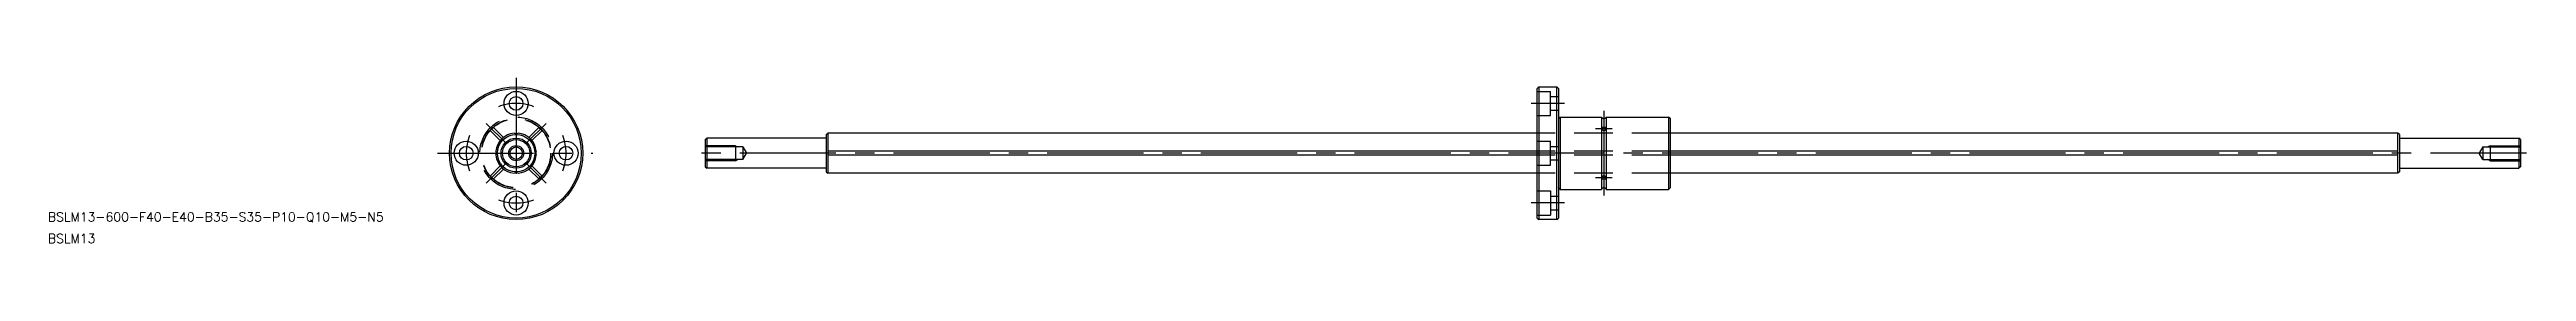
# Model space of a CAD drawing. Extents: x -154 to 665, y -30 to 25.
import ezdxf

# ---------------------------------------------------------------- set-up
doc = ezdxf.new("R2010")
doc.units = 0
doc.linetypes.add('CENTER', pattern=[50.8, 31.75, -6.35, 6.35, -6.35])
doc.linetypes.add('DASHED', pattern=[19.05, 12.7, -6.35])
doc.layers.get('0').update_dxf_attribs({"linetype": 'CONTINUOUS'})
doc.layers.add('CENTER', color=1, linetype='CENTER')
doc.styles.get("Standard").update_dxf_attribs({"font": 'txt.shx', "height": 3, "bigfont": 'bigfont.shx'})

# ---------------------------------------------------------------- blocks, each defined once
blk = doc.blocks.new('*U3')
at = {"color": 7, "linetype": 'CONTINUOUS'}
blk.add_text('BSLM13-600-F40-E40-B35-S35-P10-Q10-M5-N5', height=3, dxfattribs=at).set_placement((-154.75, -22.62))
blk = doc.blocks.new('*U4')
at = {"color": 7, "linetype": 'CONTINUOUS'}
blk.add_text('BSLM13', height=3, dxfattribs=at).set_placement((-154.75, -29.78))

msp = doc.modelspace()

# ---------------------------------------------------------------- linework, layer by layer
at = {"color": 7, "linetype": 'CONTINUOUS'}
for p, q in [((338.03, 22), (337.53, 21.5)), ((337.53, -21.5), (337.53, 21.5)), ((338.03, 22), (338.03, -22)), ((338.03, 22), (344.03, 22)), ((344.03, -22), (344.03, 22)), ((344.03, 22), (344.53, 21.5)), ((344.53, 21.5), (344.53, -21.5)), ((345.13, 12), (344.53, 11.4)), ((345.13, 12), (345.13, -12)), ((345.13, 12), (358.73, 12)), ((358.73, 12), (358.73, -12)), ((360.33, 12), (360.33, -12)), ((360.33, 12), (380.93, 12)), ((380.93, 12), (380.93, -12)), ((381.53, 11.4), (380.93, 12)), ((381.53, -11.4), (381.53, 11.4)), ((62.53, 4.5), (63.03, 5)), ((62.53, 4.5), (62.53, -4.5)), ((63.03, 5), (63.03, -5)), ((102.53, 5), (63.03, 5)), ((102.53, 6.2), (103, 6.67)), ((102.53, 6.2), (102.53, -6.2)), ((337.53, 6.67), (103, 6.67)), ((103.03, 6.67), (103.03, -6.67)), ((337.53, 0.66), (103.03, 0.66)), ((622.06, 6.67), (381.53, 6.67)), ((622.03, 0.66), (381.53, 0.66)), ((622.03, -6.67), (622.03, 6.67)), ((622.53, 6.2), (622.06, 6.67)), ((622.53, 6.2), (622.53, -6.2)), ((622.53, 5), (662.03, 5)), ((662.03, 5), (662.03, -5)), ((662.53, 4.5), (662.03, 5)), ((662.53, 4.5), (662.53, -4.5)), ((62.53, -4.5), (63.03, -5)), ((102.53, -5), (63.03, -5)), ((102.53, -6.2), (103, -6.67)), ((337.53, -6.67), (103, -6.67)), ((337.53, -0.66), (103.03, -0.66)), ((622.03, -0.66), (381.53, -0.66)), ((622.06, -6.67), (381.53, -6.67)), ((622.53, -6.2), (622.06, -6.67)), ((622.53, -5), (662.03, -5)), ((662.53, -4.5), (662.03, -5)), ((345.13, -12), (344.53, -11.4)), ((345.13, -12), (358.73, -12)), ((360.33, -12), (380.93, -12)), ((380.93, -12), (381.53, -11.4)), ((337.53, -21.5), (338.03, -22)), ((344.03, -22), (338.03, -22)), ((344.03, -22), (344.53, -21.5))]:
    msp.add_line(p, q, dxfattribs=at)
at = {"color": 3, "linetype": 'DASHED'}
for p, q in [((337.53, 20.5), (341.93, 20.5)), ((341.93, 12.5), (341.93, 20.5)), ((341.93, 18.75), (344.53, 18.75)), ((-4.18, 5.24), (-7.58, 8.64)), ((7.58, 8.64), (4.18, 5.24)), ((337.53, 12.5), (341.93, 12.5)), ((341.93, 14.25), (344.53, 14.25)), ((-5.24, 4.18), (-8.64, 7.58)), ((8.64, 7.58), (5.24, 4.18)), ((72.53, 2.5), (62.53, 2.5)), ((74.93, 2.07), (62.53, 2.07)), ((72.53, 2.5), (72.53, -2.5)), ((72.53, 2.5), (73.28, 2.07)), ((74.93, 2.07), (74.93, -2.07)), ((74.93, 2.07), (76.12, 0)), ((74.93, -2.07), (76.12, 0)), ((381.53, 6.67), (337.53, 6.67)), ((337.53, 4), (341.93, 4)), ((381.53, 0.66), (337.53, 0.66)), ((341.93, -4), (341.93, 4)), ((341.93, 2.25), (344.53, 2.25)), ((650.13, 2.07), (648.94, 0)), ((650.13, -2.07), (648.94, 0)), ((650.13, 2.07), (662.53, 2.07)), ((650.13, 2.07), (650.13, -2.07)), ((652.53, 2.5), (651.78, 2.07)), ((652.53, 2.5), (662.53, 2.5)), ((652.53, 2.5), (652.53, -2.5)), ((-5.24, -4.18), (-8.64, -7.58)), ((-4.18, -5.24), (-7.58, -8.64)), ((7.58, -8.64), (4.18, -5.24)), ((8.64, -7.58), (5.24, -4.18)), ((74.93, -2.07), (62.53, -2.07)), ((72.53, -2.5), (62.53, -2.5)), ((72.53, -2.5), (73.28, -2.07)), ((381.53, -0.66), (337.53, -0.66)), ((337.53, -4), (341.93, -4)), ((381.53, -6.67), (337.53, -6.67)), ((341.93, -2.25), (344.53, -2.25)), ((650.13, -2.07), (662.53, -2.07)), ((652.53, -2.5), (651.78, -2.07)), ((652.53, -2.5), (662.53, -2.5)), ((337.53, -12.5), (341.93, -12.5)), ((341.93, -12.5), (341.93, -20.5)), ((341.93, -14.25), (344.53, -14.25)), ((337.53, -20.5), (341.93, -20.5)), ((341.93, -18.75), (344.53, -18.75))]:
    msp.add_line(p, q, dxfattribs=at)
at = {"color": 7, "linetype": 'CONTINUOUS'}
for centre, radius in [((0, 0), 22), ((0, 0), 21.5), ((0, 16.5), 4), ((0, 16.5), 2.25), ((-16.5, 0), 4), ((-16.5, 0), 2.25), ((0, 0), 6.2), ((0, 0), 5), ((0, 0), 4.5), ((0, 0), 2.07), ((16.5, 0), 4), ((16.5, 0), 2.25), ((0, -16.5), 4), ((0, -16.5), 2.25)]:
    msp.add_circle(centre, radius, dxfattribs=at)
at = {"color": 3, "linetype": 'DASHED'}
for radius in [12, 11.5, 11.4]:
    msp.add_circle((0, 0), radius, dxfattribs=at)
at = {"color": 3, "linetype": 'CONTINUOUS'}
msp.add_circle((0, 0), 2.5, dxfattribs=at)
at = {"color": 7, "linetype": 'CONTINUOUS'}
for centre, radius, start, end in [((359.53, 12.39), 0.89, 205.98923, 334.01077), ((359.27, 8.11), 0.49, 114.12209, 177.08548), ((359.53, 7.43), 1.21, 67.68369, 112.31631), ((359.79, 8.11), 0.49, 2.91452, 65.87791), ((0, 0), 6.7, 95.66302, 174.33698), ((-7.89, 0), 1.39, 331.59897, 28.40103), ((0, 7.89), 1.39, 241.59897, 298.40103), ((0, 0), 6.7, 5.66302, 84.33698), ((7.89, 0), 1.39, 151.59897, 208.40103), ((359.36, 8.18), 0.583, 184.73215, 240.93282), ((359.53, 8.81), 1.23, 248.44783, 291.55217), ((359.7, 8.18), 0.583, 299.06718, 355.26785), ((0, 0), 6.7, 185.66302, 264.33698), ((0, -7.89), 1.39, 61.59897, 118.40103), ((0, 0), 6.7, 275.66302, 354.33698), ((359.36, -8.18), 0.583, 119.06718, 175.26785), ((359.27, -8.11), 0.49, 182.91452, 245.87791), ((359.53, -8.81), 1.23, 68.44783, 111.55217), ((359.7, -8.18), 0.583, 4.73215, 60.93282), ((359.79, -8.11), 0.49, 294.12209, 357.08548), ((359.53, -12.39), 0.89, 25.98923, 154.01077), ((359.53, -7.43), 1.21, 247.68369, 292.31631)]:
    msp.add_arc(centre, radius, start, end, dxfattribs=at)
at = {"layer": 'CENTER', "color": 1, "linetype": 'CENTER'}
for p, q in [((0, 24.94), (0, -24.71)), ((346.53, 16.5), (335.53, 16.5)), ((359.53, 14), (359.53, -14)), ((-26.01, 0), (25.3, 0)), ((664.53, 0), (60.53, 0)), ((362.28, 8.13), (356.78, 8.13)), ((362.28, -8.13), (356.78, -8.13)), ((346.53, -16.5), (335.53, -16.5))]:
    msp.add_line(p, q, dxfattribs=at)
at = {"layer": 'CENTER', "color": 1, "linetype": 'CONTINUOUS'}
for p, q in [((-3.32, 3.32), (-9.9, 9.9)), ((9.9, 9.9), (3.32, 3.32)), ((-3.32, -3.32), (-9.9, -9.9)), ((9.9, -9.9), (3.32, -3.32))]:
    msp.add_line(p, q, dxfattribs=at)
at = {"layer": 'CENTER', "color": 1, "linetype": 'CENTER'}
for start, end in [(69.13093, 110.86907), (159.13093, 200.86907), (339.13093, 20.86907), (249.13093, 290.86907)]:
    msp.add_arc((0, 0), 16.5, start, end, dxfattribs=at)

# ---------------------------------------------------------------- block references
at = {"color": 7, "linetype": 'CONTINUOUS'}
for name in ['*U3', '*U4']:
    msp.add_blockref(name, (0, 0), dxfattribs=at)

doc.saveas('drawing.dxf')
